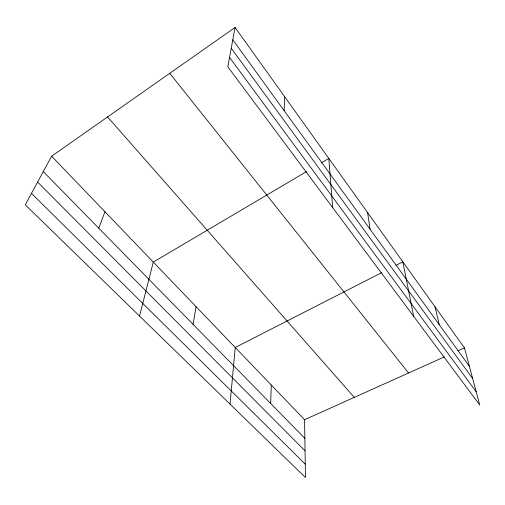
<?xml version="1.0" encoding="UTF-8"?>
<svg xmlns="http://www.w3.org/2000/svg" width="505" height="505" viewBox="0 0 505 505"><rect width="100%" height="100%" fill="white"/><g stroke="black" fill="none" stroke-linecap="round" stroke-linejoin="round"><path stroke-width="0.76" d="M284.189 110.715L284.523 96.537M270.674 403.495L271.286 385.044M230.04 404.133L235.235 347.484L381.818 272.586M193.131 324.418L196.041 306.655M235.077 27.466L227.812 66.811L479.75 405.023L464.442 347.876L235.077 27.466L51.636 156.209L25.25 204.809L305.456 477.534L304.565 419.712L51.636 156.209M139.557 316.067L153.28 262.108L306.56 171.561M98.772 228.197L104.958 211.759M321.401 162.799L328.818 158.418L332.675 207.587M395.838 265.422L402.851 261.836L413.627 316.256M304.565 419.712L444.375 356.896M457.991 350.773L464.442 347.876M31.48 193.339L305.247 464.139M37.604 182.059L305.039 450.826M43.279 171.599L304.85 438.34M107.571 116.952L354.276 397.378M169.756 73.313L408.545 372.993M229.548 57.425L476.183 391.71M231.239 48.259L472.648 378.523M232.799 39.813L469.347 366.194M435.001 306.743L439.243 324.658M367.615 212.611L370.058 229.194"/></g></svg>
